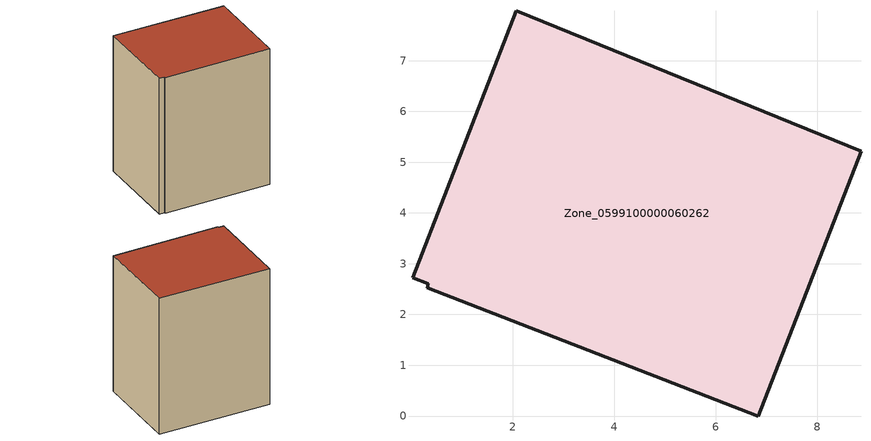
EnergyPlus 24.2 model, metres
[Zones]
Zone_0599100000060262
 floor ground (C_G): 0.34,2.6 0.03,2.72 2.07,7.98 8.86,5.22 6.84,0 0.32,2.53 z0.12
 wall outside (C_F): 8.86,5.22 2.07,7.98 0.03,2.72 0.34,2.6 0.32,2.53 6.84,0 8.86,5.22 z0.12:9.38
 roof outside (C_R): 0.03,2.72 0.34,2.6 0.32,2.53 6.84,0 8.86,5.22 2.07,7.98 z9.38
[BUILDING]
Pand.0599100000060262: North Axis=0; Terrain=City; Loads Convergence Tolerance Value=0.04; Temperature Convergence Tolerance Value=0.4; Solar Distribution=FullExterior; Maximum Number of Warmup Days=25; Minimum Number of Warmup Days=1
[Site:Location]
Rotterdam.The.Hague.AP_ZH_NLD Design_Conditions: Latitude=51.96; Longitude=4.45; Time Zone=1; Elevation=-4.5
[SITE:GROUNDTEMPERATURE:BUILDINGSURFACE]
18, 18, 18, 18, 18, 18, 18, 18, 18, 18, 18, 18
[MATERIAL] Thermal Absorptance=0.9; Solar Absorptance=0.7; Visible Absorptance=0.7
Name | Roughness | Thickness | Conductivity | Density | Specific Heat
G.TI.1946-1964 | MediumSmooth | 0.15 | 1 | 540 | 1210
F.TI.1946-1964 | Rough | 0.3 | 0.857143 | 1920 | 840
R.TI.1946-1964 | MediumRough | 0.2 | 0.277778 | 1500 | 1000
[CONSTRUCTION]
C_G: G.TI.1946-1964
C_F: F.TI.1946-1964
C_R: R.TI.1946-1964
[ZONE]
Zone_0599100000060262: Type=1; Multiplier=1; Ceiling Height=Autocalculate; Volume=Autocalculate; Floor Area=autocalculate; Part of Total Floor Area=Yes
[ZONEINFILTRATION:DESIGNFLOWRATE]
Infil_Zone_0599100000060262: Zone or ZoneList or Space or SpaceList=Zone_0599100000060262; Schedule=AlwaysOn; Design Flow Rate Calculation Method=Flow/Area; Flow Rate per Floor Area=0.003; Constant Term Coefficient=1; Temperature Term Coefficient=0; Velocity Term Coefficient=0; Velocity Squared Term Coefficient=0
[HVACTEMPLATE:ZONE:IDEALLOADSAIRSYSTEM]
Zone_0599100000060262: Maximum Heating Supply Air Temperature=50; Minimum Cooling Supply Air Temperature=13; Maximum Heating Supply Air Humidity Ratio=0.0156; Minimum Cooling Supply Air Humidity Ratio=0.0077; Heating Limit=NoLimit; Cooling Limit=NoLimit; Dehumidification Control Type=ConstantSensibleHeatRatio; Cooling Sensible Heat Ratio=0.7; Dehumidification Setpoint=60; Humidification Control Type=None; Humidification Setpoint=30; Outdoor Air Method=None; Outdoor Air Flow Rate per Person=0.00944; Outdoor Air Flow Rate per Zone Floor Area=0; Outdoor Air Flow Rate per Zone=0; Demand Controlled Ventilation Type=None; Outdoor Air Economizer Type=NoEconomizer; Heat Recovery Type=None; Sensible Heat Recovery Effectiveness=0.7; Latent Heat Recovery Effectiveness=0.65
[ZONECONTROL:THERMOSTAT]
ThermostatControl_Zone_0599100000060262: Zone or ZoneList=Zone_0599100000060262; Control Type Schedule=DualSetpointControlType; Control 1=Thermostat_Zone_0599100000060262; Temperature Difference Between Cutout And Setpoint=0
[THERMOSTATSETPOINT:DUALSETPOINT]
Thermostat_Zone_0599100000060262: Heating Setpoint Temperature Schedule=HeatingSetpoint_Zone_0599100000060262; Cooling Setpoint Temperature Schedule=CoolingSetpoint_Zone_0599100000060262
[SCHEDULE:COMPACT]
HeatingSetpoint_Zone_0599100000060262: Through: 12/31, For: AllDays, Until: 24:00, 21
CoolingSetpoint_Zone_0599100000060262: Through: 12/31, For: AllDays, Until: 24:00, 24
DualSetpointControlType: Through: 12/31, For: AllDays, Until: 24:00, 4
AlwaysOn: Through: 12/31, For: AllDays, Until: 24:00, 1
